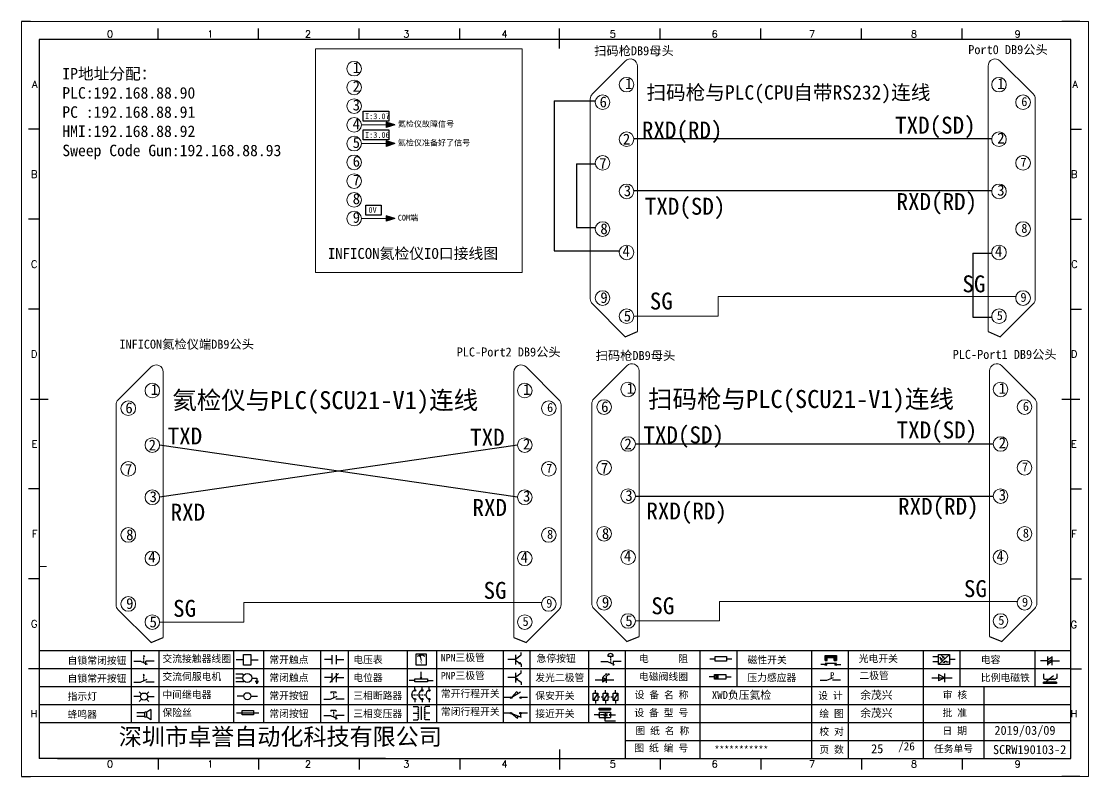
# Model space of a CAD drawing. Header units: millimetres. Extents: x -300 to 4617, y -106 to 3179.
# Drawn here: x 836.3 to 1133.3, y 648.4 to 858.4 of the extents above; entities that cross this region are included whole.
import ezdxf
from ezdxf.enums import TextEntityAlignment as Align

# ---------------------------------------------------------------- set-up
doc = ezdxf.new("R2010")
doc.units = ezdxf.units.MM
doc.layers.add('AE_BOR', color=1, linetype='Continuous')
doc.styles.get("Standard").update_dxf_attribs({"font": ''})
doc.styles.add('WD', font='romans.shx', dxfattribs={"width": 0.8, "bigfont": 'gbcbig.shx'})
doc.styles.add('样式 2', font='')
doc.styles.add('汉字', font='')
doc.styles.get('Standard').set_extended_font_data('SimSun')
doc.styles.get('样式 2').set_extended_font_data('NSimSun')
doc.styles.get('汉字').set_extended_font_data('新宋体')

# ---------------------------------------------------------------- blocks, each defined once
blk = doc.blocks.new('磁性开关')
at = {"linetype": 'ByBlock'}
h = blk.add_hatch(dxfattribs=at)
h.set_pattern_fill('ANSI31', color=256, scale=0.1, style=0)
h.paths.add_polyline_path([(-1910.88, -776.69), (-1910.88, -775.29), (-1907.69, -775.29), (-1907.69, -776.69), (-1908.31, -776.69), (-1908.31, -775.79), (-1910.25, -775.79), (-1910.25, -776.69)])
for p, q in [((-1910.91, -777.81), (-1912.09, -777.81)), ((-1910.88, -776.69), (-1910.88, -775.29)), ((-1910.88, -775.29), (-1907.69, -775.29)), ((-1910.88, -776.69), (-1910.25, -776.69)), ((-1910.88, -777.39), (-1907.69, -777.39)), ((-1910.25, -776.69), (-1910.25, -775.79)), ((-1910.25, -775.79), (-1908.31, -775.79)), ((-1908.31, -776.69), (-1908.31, -775.79)), ((-1908.31, -776.69), (-1907.69, -776.69)), ((-1907.69, -775.29), (-1907.69, -776.69)), ((-1907.66, -777.81), (-1906.48, -777.81))]:
    blk.add_line(p, q, dxfattribs=at)
for centre in [(-1910.68, -777.81), (-1907.88, -777.81)]:
    blk.add_circle(centre, 0.225, dxfattribs=at)
blk = doc.blocks.new('*U4')
at = {"linetype": 'ByBlock'}
for p, q in [((-1909.23, -780.45), (-1909.23, -780.67)), ((-1909.23, -780.45), (-1908.92, -780.84)), ((-1909.23, -780.84), (-1909.23, -781.05)), ((-1911.92, -782.07), (-1910.06, -782.07)), ((-1910.06, -782.07), (-1908.18, -782.88)), ((-1909.23, -781.23), (-1909.23, -781.44)), ((-1909.23, -781.61), (-1909.23, -781.83)), ((-1909.23, -782), (-1909.23, -782.21)), ((-1909.23, -782.38), (-1909.23, -782.43)), ((-1908.52, -783.07), (-1908.52, -782.07)), ((-1906.25, -782.07), (-1908.52, -782.07))]:
    blk.add_line(p, q, dxfattribs=at)
blk = doc.blocks.new('*U6')
at = {"linetype": 'ByBlock'}
for p, q in [((-1911.92, -792.89), (-1910.06, -792.89)), ((-1910.06, -792.89), (-1908.18, -792.08)), ((-1908.88, -791.17), (-1909.23, -790.71)), ((-1909.23, -790.71), (-1909.23, -790.92)), ((-1909.23, -791.09), (-1909.23, -791.31)), ((-1909.23, -791.48), (-1909.23, -791.69)), ((-1909.23, -791.86), (-1909.23, -792.08)), ((-1909.23, -792.25), (-1909.23, -792.47)), ((-1906.25, -792.89), (-1908.52, -792.89))]:
    blk.add_line(p, q, dxfattribs=at)
blk = doc.blocks.new('蜂鸣器')
at = {"linetype": 'ByBlock'}
for p, q in [((-1907.17, -795.53), (-1908.25, -796.26)), ((-1907.17, -795.53), (-1907.17, -798.41)), ((-1908.8, -796.48), (-1911.01, -796.48)), ((-1908.8, -797.46), (-1911.01, -797.46)), ((-1908.25, -796.26), (-1908.8, -796.26)), ((-1908.8, -797.68), (-1908.8, -796.26)), ((-1908.25, -797.68), (-1908.8, -797.68)), ((-1908.25, -797.68), (-1908.25, -796.26)), ((-1907.17, -798.41), (-1908.25, -797.68))]:
    blk.add_line(p, q, dxfattribs=at)
blk = doc.blocks.new('指示灯')
at = {"linetype": 'ByBlock'}
for p, q in [((-1854.25, -776.92), (-1856.06, -776.92)), ((-1854.62, -775.59), (-1853.97, -776.23)), ((-1854.62, -778.25), (-1853.97, -777.61)), ((-1851.9, -775.59), (-1852.54, -776.23)), ((-1851.9, -778.25), (-1852.54, -777.61)), ((-1852.26, -776.92), (-1850.45, -776.92))]:
    blk.add_line(p, q, dxfattribs=at)
blk.add_circle((-1853.26, -776.92), 0.992, dxfattribs=at)
blk = doc.blocks.new('光电开关')
at = {"linetype": 'ByBlock'}
h = blk.add_hatch(dxfattribs=at)
h.set_pattern_fill('ANSI31', color=256, scale=0.01, style=0)
h.set_pattern_definition([(45, (0.172267, 0), (-0.0224506403, 0.0224506403), [])])
h.paths.add_polyline_path([(-1882.44, -776.34), (-1882.5, -775.91), (-1882.68, -776.07)])
h.paths.add_polyline_path([(-1882.86, -776.23), (-1882.44, -776.34), (-1882.68, -776.07)])
h.paths.add_polyline_path([(-1883.05, -776.88), (-1883.11, -776.45), (-1883.29, -776.61)])
h.paths.add_polyline_path([(-1883.47, -776.77), (-1883.05, -776.88), (-1883.29, -776.61)])
for p, q in [((-1884.01, -775.96), (-1885.56, -775.96)), ((-1884.01, -777.39), (-1885.56, -777.39)), ((-1880.91, -775.3), (-1884.01, -778.05)), ((-1883.75, -776.09), (-1883.05, -776.88)), ((-1883.11, -776.45), (-1883.47, -776.77)), ((-1883.05, -776.88), (-1883.47, -776.77)), ((-1883.14, -775.55), (-1882.44, -776.34)), ((-1883.05, -776.88), (-1883.11, -776.45)), ((-1882.5, -775.91), (-1882.86, -776.23)), ((-1882.44, -776.34), (-1882.86, -776.23)), ((-1882.78, -777.47), (-1882.23, -777.47)), ((-1882.44, -776.34), (-1882.5, -775.91)), ((-1882.23, -777.47), (-1882.23, -777.14)), ((-1882.23, -777.14), (-1881.78, -777.14)), ((-1881.78, -777.47), (-1881.78, -777.14)), ((-1881.23, -777.47), (-1881.78, -777.47)), ((-1879.37, -776.67), (-1880.91, -776.67))]:
    blk.add_line(p, q, dxfattribs=at)
blk.add_lwpolyline([(-1884.01, -775.3), (-1880.91, -775.3), (-1880.91, -778.05), (-1884.01, -778.05)], close=True, dxfattribs=at)
blk = doc.blocks.new('交流接触器线圈')
at = {"linetype": 'ByBlock'}
for p, q in [((-1880.82, -781.77), (-1882.87, -781.77)), ((-1878.72, -781.77), (-1876.67, -781.77))]:
    blk.add_line(p, q, dxfattribs=at)
blk.add_lwpolyline([(-1880.82, -780.28), (-1878.72, -780.28), (-1878.72, -783.26), (-1880.82, -783.26)], close=True, dxfattribs=at)
blk = doc.blocks.new('交流伺服电机')
at = {"linetype": 'ByBlock'}
for p, q in [((-1880.97, -785.75), (-1882.94, -785.75)), ((-1880.97, -786.85), (-1882.94, -786.85)), ((-1880.97, -785.75), (-1880.65, -786.03)), ((-1878.49, -786.85), (-1877.07, -786.85)), ((-1877.07, -786.85), (-1877.07, -787.72)), ((-1880.97, -787.94), (-1882.94, -787.94)), ((-1880.97, -787.94), (-1880.65, -787.67)), ((-1877.54, -787.72), (-1876.59, -787.72)), ((-1877.38, -788.01), (-1876.75, -788.01)), ((-1877.23, -788.29), (-1876.9, -788.29))]:
    blk.add_line(p, q, dxfattribs=at)
blk.add_circle((-1879.73, -786.85), 1.24, dxfattribs=at)
blk = doc.blocks.new('中间继电器')
at = {"linetype": 'ByBlock'}
for p, q in [((-1880.72, -791.92), (-1882.54, -791.92)), ((-1878.74, -791.92), (-1876.92, -791.92))]:
    blk.add_line(p, q, dxfattribs=at)
blk.add_circle((-1879.73, -791.92), 0.992, dxfattribs=at)
blk = doc.blocks.new('保险丝')
at = {"linetype": 'ByBlock'}
blk.add_line((-1882.72, -796.49), (-1876.55, -796.49), dxfattribs=at)
blk.add_lwpolyline([(-1881.2, -795.86), (-1878.06, -795.86), (-1878.06, -797.12), (-1881.2, -797.12)], close=True, dxfattribs=at)
blk = doc.blocks.new('常开按钮')
at = {"linetype": 'ByBlock'}
for p, q in [((-1910.06, -787.73), (-1908.18, -786.93)), ((-1909.9, -785.68), (-1908.56, -785.68)), ((-1909.9, -785.68), (-1909.9, -786.07)), ((-1909.23, -785.68), (-1909.23, -785.89)), ((-1909.23, -786.06), (-1909.23, -786.28)), ((-1909.23, -786.45), (-1909.23, -786.67)), ((-1909.23, -786.84), (-1909.23, -787.05)), ((-1908.56, -785.68), (-1908.56, -786.07)), ((-1911.92, -787.73), (-1910.06, -787.73)), ((-1909.23, -787.22), (-1909.23, -787.38)), ((-1906.25, -787.73), (-1908.52, -787.73))]:
    blk.add_line(p, q, dxfattribs=at)
blk = doc.blocks.new('常开触点')
at = {"linetype": 'ByBlock'}
for p, q in [((-1853.82, -782.99), (-1853.82, -780.56)), ((-1852.6, -782.99), (-1852.6, -780.56)), ((-1853.82, -781.77), (-1855.88, -781.77)), ((-1852.6, -781.77), (-1850.55, -781.77))]:
    blk.add_line(p, q, dxfattribs=at)
blk = doc.blocks.new('常闭触点')
at = {"linetype": 'ByBlock'}
for p, q in [((-1853.82, -786.77), (-1855.88, -786.77)), ((-1852.01, -785.66), (-1854.43, -788.1)), ((-1853.82, -787.99), (-1853.82, -785.56)), ((-1852.6, -787.99), (-1852.6, -785.56)), ((-1852.6, -786.77), (-1850.55, -786.77))]:
    blk.add_line(p, q, dxfattribs=at)
blk = doc.blocks.new('常闭按钮')
at = {"linetype": 'ByBlock'}
for p, q in [((-1856.13, -792.28), (-1854.28, -792.28)), ((-1854.28, -792.28), (-1852.4, -793.09)), ((-1854.11, -790.83), (-1852.77, -790.83)), ((-1854.11, -790.83), (-1854.11, -791.22)), ((-1853.44, -790.83), (-1853.44, -791.04)), ((-1853.44, -791.21), (-1853.44, -791.43)), ((-1853.44, -791.6), (-1853.44, -791.82)), ((-1853.44, -791.99), (-1853.44, -792.2)), ((-1853.44, -792.37), (-1853.44, -792.53)), ((-1852.77, -790.83), (-1852.77, -791.22)), ((-1850.47, -792.28), (-1852.73, -792.28)), ((-1852.73, -792.28), (-1852.73, -793.43))]:
    blk.add_line(p, q, dxfattribs=at)
blk = doc.blocks.new('电磁阀线圈')
at = {"linetype": 'ByBlock'}
for p, q in [((-1854.61, -795.92), (-1853.75, -797.16)), ((-1853.75, -795.92), (-1854.61, -797.16)), ((-1853.75, -795.92), (-1853.75, -797.16)), ((-1854.61, -796.54), (-1856.17, -796.54)), ((-1851.53, -796.54), (-1849.97, -796.54))]:
    blk.add_line(p, q, dxfattribs=at)
blk.add_lwpolyline([(-1854.61, -795.92), (-1851.53, -795.92), (-1851.53, -797.16), (-1854.61, -797.16)], close=True, dxfattribs=at)
blk = doc.blocks.new('电压表')
at = {"linetype": 'ByBlock'}
for p, q in [((-1814.84, -780.75), (-1814.91, -781.13)), ((-1814.6, -781.05), (-1814.91, -781.13)), ((-1814.84, -780.75), (-1814.46, -782.26)), ((-1814.84, -780.75), (-1814.6, -781.05))]:
    blk.add_line(p, q, dxfattribs=at)
blk.add_lwpolyline([(-1815.84, -780.34), (-1813.07, -780.34), (-1813.07, -783.49), (-1815.84, -783.49)], close=True, dxfattribs=at)
blk.add_arc((-1814.46, -782.26), 1.56, 46.8313, 133.1687, dxfattribs=at)
at = {"linetype": 'ByBlock', "insert": (-1814.7, -782.39), "char_height": 0.75, "width": 0.6768, "attachment_point": 1}
blk.add_mtext('V', dxfattribs=at)
blk = doc.blocks.new('电位器')
at = {"linetype": 'ByBlock'}
for p, q in [((-1814.45, -787.3), (-1814.62, -786.96)), ((-1814.62, -786.96), (-1814.27, -786.96)), ((-1814.45, -787.3), (-1814.45, -785.39)), ((-1814.45, -787.3), (-1814.27, -786.96)), ((-1816.21, -787.75), (-1817.79, -787.75)), ((-1812.68, -787.75), (-1811.1, -787.75))]:
    blk.add_line(p, q, dxfattribs=at)
blk.add_lwpolyline([(-1816.21, -787.3), (-1812.68, -787.3), (-1812.68, -788.2), (-1816.21, -788.2)], close=True, dxfattribs=at)
blk = doc.blocks.new('三相断路器')
at = {"linetype": 'ByBlock'}
for p, q in [((-1816.17, -790.33), (-1816.17, -789.7)), ((-1814.17, -790.33), (-1814.17, -789.7)), ((-1812.18, -790.33), (-1812.18, -789.7)), ((-1817.14, -791.74), (-1816.72, -791.74)), ((-1816.45, -791.74), (-1816.03, -791.74)), ((-1815.76, -791.74), (-1815.34, -791.74)), ((-1815.07, -791.74), (-1814.65, -791.74)), ((-1814.38, -791.74), (-1813.96, -791.74)), ((-1813.69, -791.74), (-1813.27, -791.74)), ((-1816.17, -793.19), (-1816.17, -793.83)), ((-1814.17, -793.19), (-1814.17, -793.83)), ((-1812.18, -793.19), (-1812.18, -793.83))]:
    blk.add_line(p, q, dxfattribs=at)
for centre in [(-1816.17, -790.55), (-1816.17, -792.98), (-1814.17, -790.55), (-1814.17, -792.98), (-1812.18, -790.55), (-1812.18, -792.98)]:
    blk.add_circle(centre, 0.219, dxfattribs=at)
for centre in [(-1815.81, -791.74), (-1813.82, -791.74), (-1811.83, -791.74)]:
    blk.add_arc(centre, 1.32, 115.5791, 244.4209, dxfattribs=at)
blk = doc.blocks.new('三相变压器')
at = {"linetype": 'ByBlock'}
for p, q in [((-1816.69, -795.03), (-1815.37, -795.03)), ((-1815.37, -795.03), (-1815.37, -795.24)), ((-1814.34, -798.7), (-1814.34, -795.04)), ((-1812, -795.03), (-1813.32, -795.03)), ((-1813.32, -795.03), (-1813.32, -795.24)), ((-1816.69, -796.87), (-1815.37, -796.87)), ((-1816.69, -798.71), (-1815.37, -798.71)), ((-1815.37, -798.71), (-1815.37, -798.5)), ((-1812, -796.87), (-1813.32, -796.87)), ((-1813.32, -798.71), (-1813.32, -798.5)), ((-1812, -798.71), (-1813.32, -798.71))]:
    blk.add_line(p, q, dxfattribs=at)
for centre, start, end in [((-1815.37, -795.51), 270, 90), ((-1815.37, -796.06), 270, 90), ((-1813.32, -795.51), 90, 270), ((-1813.32, -796.06), 90, 270), ((-1815.37, -796.6), 270, 90), ((-1815.37, -797.14), 270, 90), ((-1815.37, -797.68), 270, 90), ((-1815.37, -798.23), 270, 90), ((-1813.32, -796.6), 90, 270), ((-1813.32, -797.14), 90, 270), ((-1813.32, -797.68), 90, 270), ((-1813.32, -798.23), 90, 270)]:
    blk.add_arc(centre, 0.271, start, end, dxfattribs=at)
blk = doc.blocks.new('压力感应器')
at = {"linetype": 'ByBlock'}
for p, q in [((-1817.44, -777.73), (-1815.59, -777.73)), ((-1815.59, -777.73), (-1813.71, -776.93)), ((-1811.78, -777.73), (-1814.05, -777.73))]:
    blk.add_line(p, q, dxfattribs=at)
at = {"linetype": 'ByBlock', "insert": (-1814.65, -775.48), "char_height": 1.68, "width": 1.2242, "attachment_point": 1}
blk.add_mtext('{\\fNSimSun|b0|i0|c134|p49;P}', dxfattribs=at)
blk = doc.blocks.new('二极管')
at = {"linetype": 'ByBlock'}
for p, q in [((-1787.52, -776.77), (-1781.92, -776.77)), ((-1783.97, -776.77), (-1785.69, -775.9)), ((-1785.69, -775.9), (-1785.69, -777.65)), ((-1783.97, -776.77), (-1785.69, -777.65)), ((-1783.97, -777.99), (-1783.97, -775.56))]:
    blk.add_line(p, q, dxfattribs=at)
blk = doc.blocks.new('NPN三极管')
at = {"linetype": 'ByBlock'}
for p, q in [((-1785.73, -780.61), (-1785.73, -783.32)), ((-1785.73, -781.82), (-1784.15, -780.66)), ((-1784.15, -780.66), (-1784.15, -779.98)), ((-1785.73, -781.97), (-1787.81, -781.97)), ((-1785.73, -782.11), (-1784.15, -783.27)), ((-1784.41, -782.73), (-1784.74, -783.18)), ((-1784.15, -783.27), (-1784.74, -783.18)), ((-1784.15, -783.27), (-1784.41, -782.73)), ((-1784.15, -783.27), (-1784.15, -783.96))]:
    blk.add_line(p, q, dxfattribs=at)
blk = doc.blocks.new('PNP三极管')
at = {"linetype": 'ByBlock'}
for p, q in [((-1784.9, -786.74), (-1786.98, -786.74)), ((-1784.9, -785.38), (-1784.9, -788.09)), ((-1784.9, -786.59), (-1783.32, -785.43)), ((-1784.9, -786.88), (-1783.32, -788.04)), ((-1784.9, -786.88), (-1784.31, -786.97)), ((-1784.9, -786.88), (-1784.64, -787.42)), ((-1784.31, -786.97), (-1784.64, -787.42)), ((-1783.32, -785.43), (-1783.32, -784.75)), ((-1783.32, -788.04), (-1783.32, -788.73))]:
    blk.add_line(p, q, dxfattribs=at)
blk = doc.blocks.new('常开行程开关')
at = {"linetype": 'ByBlock'}
for p, q in [((-1786.29, -792.3), (-1788.01, -792.3)), ((-1785.89, -792.17), (-1784.52, -790.62)), ((-1785.89, -792.17), (-1783.43, -790.72)), ((-1784.52, -790.62), (-1784.19, -791.17)), ((-1781.48, -792.3), (-1783.21, -792.3))]:
    blk.add_line(p, q, dxfattribs=at)
for centre in [(-1786.07, -792.3), (-1783.42, -792.3)]:
    blk.add_circle(centre, 0.219, dxfattribs=at)
blk = doc.blocks.new('常闭行程开关')
at = {"linetype": 'ByBlock'}
for p, q in [((-1786.34, -796.62), (-1788.07, -796.62)), ((-1785.93, -796.72), (-1783.25, -797.7)), ((-1785.93, -796.72), (-1784.3, -798)), ((-1784.3, -798), (-1784.08, -797.4)), ((-1783.48, -796.84), (-1783.48, -797.85)), ((-1781.54, -796.62), (-1783.26, -796.62))]:
    blk.add_line(p, q, dxfattribs=at)
for centre in [(-1786.12, -796.62), (-1783.48, -796.62)]:
    blk.add_circle(centre, 0.219, dxfattribs=at)
blk = doc.blocks.new('电容')
at = {"linetype": 'ByBlock'}
for p, q in [((-1756.08, -782.99), (-1756.08, -780.56)), ((-1754.86, -780.79), (-1756.08, -781.55)), ((-1754.86, -782.99), (-1754.86, -780.56)), ((-1756.08, -781.77), (-1758.13, -781.77)), ((-1754.86, -781.44), (-1756.08, -782.2)), ((-1754.86, -781.99), (-1756.08, -782.75)), ((-1754.86, -781.77), (-1752.81, -781.77))]:
    blk.add_line(p, q, dxfattribs=at)
blk = doc.blocks.new('发光二极管')
at = {"linetype": 'ByBlock'}
for p, q in [((-1758.01, -786.77), (-1752.89, -786.77)), ((-1754.84, -786.77), (-1756.04, -786.16)), ((-1756.04, -786.16), (-1756.04, -787.39)), ((-1754.84, -786.77), (-1756.04, -787.39)), ((-1755.78, -785.92), (-1754.89, -785.14)), ((-1754.89, -785.14), (-1755.2, -785.22)), ((-1755.2, -785.22), (-1755.01, -785.43)), ((-1755.08, -785.92), (-1754.18, -785.14)), ((-1754.89, -785.14), (-1755.01, -785.43)), ((-1754.84, -787.63), (-1754.84, -785.92)), ((-1754.18, -785.14), (-1754.49, -785.22)), ((-1754.49, -785.22), (-1754.31, -785.43)), ((-1754.18, -785.14), (-1754.31, -785.43))]:
    blk.add_line(p, q, dxfattribs=at)
blk = doc.blocks.new('比例电磁阀')
at = {"linetype": 'ByBlock'}
for p, q in [((-1757.26, -775.38), (-1757.26, -776.71)), ((-1757.26, -776.71), (-1757.05, -776.71)), ((-1753.6, -777.73), (-1757.25, -777.73)), ((-1757.25, -778.13), (-1757.25, -777.73)), ((-1753.6, -778.13), (-1757.25, -778.13)), ((-1754.5, -775.98), (-1756.35, -777.44)), ((-1756.35, -777.44), (-1756.25, -777.25)), ((-1756.35, -777.44), (-1756.15, -777.38)), ((-1756.15, -777.38), (-1756.25, -777.25)), ((-1753.58, -776.71), (-1753.8, -776.71)), ((-1753.6, -777.73), (-1753.6, -778.13)), ((-1753.58, -775.38), (-1753.58, -776.71))]:
    blk.add_line(p, q, dxfattribs=at)
for centre in [(-1756.78, -776.71), (-1756.24, -776.71), (-1755.7, -776.71), (-1755.15, -776.71), (-1754.61, -776.71), (-1754.07, -776.71)]:
    blk.add_arc(centre, 0.271, 180, 0, dxfattribs=at)
blk = doc.blocks.new('保安开关')
at = {"linetype": 'ByBlock'}
for p, q in [((-1757.96, -790.79), (-1757.96, -789.97)), ((-1755.17, -790.79), (-1755.17, -789.97)), ((-1752.39, -790.79), (-1752.39, -789.97)), ((-1757.33, -790.79), (-1758.6, -792.81)), ((-1757.96, -792.81), (-1757.96, -793.62)), ((-1757.33, -791.8), (-1756.72, -791.8)), ((-1756.35, -791.8), (-1755.89, -791.8)), ((-1754.54, -790.79), (-1755.81, -792.81)), ((-1755.17, -792.81), (-1755.17, -793.62)), ((-1754.52, -791.8), (-1754.06, -791.8)), ((-1753.69, -791.8), (-1753.08, -791.8)), ((-1751.75, -790.79), (-1753.02, -792.81)), ((-1752.39, -792.81), (-1752.39, -793.62))]:
    blk.add_line(p, q, dxfattribs=at)
for points in [[(-1758.6, -790.79), (-1757.33, -790.79), (-1757.33, -792.81), (-1758.6, -792.81)], [(-1755.81, -790.79), (-1754.54, -790.79), (-1754.54, -792.81), (-1755.81, -792.81)], [(-1753.02, -790.79), (-1751.75, -790.79), (-1751.75, -792.81), (-1753.02, -792.81)]]:
    blk.add_lwpolyline(points, close=True, dxfattribs=at)
blk = doc.blocks.new('接近开关')
at = {"linetype": 'ByBlock'}
h = blk.add_hatch(dxfattribs=at)
h.set_pattern_fill('ANSI31', color=256, scale=0.01, style=0)
h.set_pattern_definition([(45, (-89.131516, -30.795668), (-0.0224506403, 0.0224506403), [])])
h.paths.add_polyline_path([(-1516.96, -1123.35), (-1516.96, -1122.85), (-1513.76, -1122.85), (-1513.76, -1123.35)])
for p, q in [((-1517.18, -1124.71), (-1518.36, -1124.71)), ((-1516.96, -1123.35), (-1516.96, -1122.85)), ((-1516.96, -1122.85), (-1513.76, -1122.85)), ((-1516.96, -1123.35), (-1513.76, -1123.35)), ((-1516.96, -1123.95), (-1513.76, -1123.95)), ((-1516.96, -1123.95), (-1516.96, -1125.47)), ((-1516.96, -1125.47), (-1513.76, -1125.47)), ((-1515.91, -1124.71), (-1516.45, -1124.71)), ((-1515.11, -1124.31), (-1515.91, -1124.71)), ((-1515.11, -1125.11), (-1515.91, -1124.71)), ((-1515.33, -1124.53), (-1515.17, -1124.53)), ((-1515.33, -1124.88), (-1515.17, -1124.88)), ((-1515.25, -1124.45), (-1515.25, -1124.61)), ((-1515.11, -1124.31), (-1515.11, -1125.11)), ((-1515.11, -1124.48), (-1514.58, -1124.48)), ((-1515.11, -1124.94), (-1514.58, -1124.94)), ((-1513.76, -1122.85), (-1513.76, -1123.35)), ((-1513.76, -1123.95), (-1513.76, -1125.47)), ((-1513.54, -1124.71), (-1512.36, -1124.71)), ((-1515.36, -1125.69), (-1515.36, -1126.36)), ((-1515.36, -1126.36), (-1512.36, -1126.36))]:
    blk.add_line(p, q, dxfattribs=at)
for centre in [(-1516.96, -1124.71), (-1515.36, -1125.47), (-1513.76, -1124.71)]:
    blk.add_circle(centre, 0.225, dxfattribs=at)
blk = doc.blocks.new('电阻')
at = {"linetype": 'ByBlock'}
for p, q in [((-3.09, 0), (-1.57, 0)), ((1.57, 0), (3.09, 0))]:
    blk.add_line(p, q, dxfattribs=at)
blk.add_lwpolyline([(-1.57, 0.63), (1.57, 0.63), (1.57, -0.63), (-1.57, -0.63)], close=True, dxfattribs=at)
blk = doc.blocks.new('急停按钮')
at = {"linetype": 'ByBlock'}
for p, q in [((-1.86, 0), (0, 0)), ((0, 0), (1.88, -0.81)), ((0.06, 1.45), (1.61, 1.45)), ((0.83, 1.45), (0.83, 1.24)), ((0.83, 1.07), (0.83, 0.85)), ((0.83, 0.68), (0.83, 0.47)), ((0.83, 0.29), (0.83, 0.08)), ((3.81, 0), (1.54, 0)), ((1.54, 0), (1.54, -1.15)), ((0.83, -0.09), (0.83, -0.24))]:
    blk.add_line(p, q, dxfattribs=at)
blk.add_arc((0.83, 1.45), 0.774, 0, 180)

msp = doc.modelspace()

# ---------------------------------------------------------------- hatches: boundary and pattern name
for points in [[(940.18, 829.63), (937.822, 830.386), (937.822, 828.874)], [(940.18, 824.419), (937.822, 825.175), (937.822, 823.664)], [(940.18, 803.578), (937.822, 804.333), (937.822, 802.822)]]:
    msp.add_hatch(color=7).paths.add_polyline_path(points)

# ---------------------------------------------------------------- linework, layer by layer
at = {"color": 7}
for p, q in [((1128.298, 853.414), (841.298, 853.414)), ((841.298, 853.414), (841.298, 653.414)), ((1128.298, 653.414), (1128.298, 853.414)), ((937.822, 830.386), (937.822, 828.874)), ((940.18, 829.63), (937.822, 830.386)), ((940.18, 829.63), (937.822, 828.874)), ((937.822, 825.175), (937.822, 823.664)), ((940.18, 824.419), (937.822, 825.175)), ((940.18, 824.419), (937.822, 823.664)), ((937.822, 804.333), (937.822, 802.822)), ((940.18, 803.578), (937.822, 804.333)), ((940.18, 803.578), (937.822, 802.822)), ((846.328, 653.414), (1125.828, 653.414)), ((967.094, 653.414), (1027.044, 653.414)), ((1027.044, 653.414), (1095.83, 653.414))]:
    msp.add_line(p, q, dxfattribs=at)
at = {"lineweight": 0}
for p, q in [((1004.344, 847.375), (995.191, 838.228)), ((1108.712, 847.375), (1117.866, 838.228)), ((1007.758, 845.96), (1007.758, 772.145)), ((1105.299, 845.96), (1105.299, 772.145)), ((994.604, 836.813), (994.604, 781.292)), ((1118.452, 836.813), (1118.452, 781.292)), ((1094.865, 781.883), (1030.186, 781.883)), ((1030.186, 781.883), (1030.186, 776.433)), ((1113.054, 781.883), (1094.865, 781.883)), ((1004.344, 770.73), (995.191, 779.877)), ((1108.712, 770.73), (1117.866, 779.877)), ((1030.186, 776.433), (1006.655, 776.433)), ((872.379, 762.317), (863.226, 753.17)), ((875.793, 760.902), (875.793, 687.087)), ((973.334, 760.902), (973.334, 687.087)), ((976.748, 762.317), (985.901, 753.17)), ((1004.771, 762.637), (995.618, 753.49)), ((1008.185, 761.222), (1008.185, 687.407)), ((1105.726, 761.222), (1105.726, 687.407)), ((1109.14, 762.637), (1118.293, 753.49)), ((862.64, 751.755), (862.64, 696.234)), ((986.488, 751.755), (986.488, 696.234)), ((995.032, 752.075), (995.032, 696.554)), ((1118.879, 752.075), (1118.879, 696.554)), ((962.901, 696.825), (898.221, 696.825)), ((898.221, 696.825), (898.221, 691.375)), ((981.089, 696.825), (962.901, 696.825)), ((1004.771, 685.992), (995.618, 695.139)), ((1095.292, 697.145), (1030.613, 697.145)), ((1030.613, 697.145), (1030.613, 691.695)), ((1113.481, 697.145), (1095.292, 697.145)), ((1109.14, 685.992), (1118.293, 695.139)), ((872.379, 685.672), (863.226, 694.819)), ((976.748, 685.672), (985.901, 694.819)), ((898.221, 691.375), (874.691, 691.375)), ((1030.613, 691.695), (1007.083, 691.695))]:
    msp.add_line(p, q, dxfattribs=at)
for p, q in [((984.537, 836.338), (996.001, 836.338)), ((984.537, 836.338), (984.537, 794.59)), ((1006.825, 825.881), (1106.336, 825.881)), ((990.74, 818.825), (990.74, 801.087)), ((990.74, 818.825), (996.001, 818.825)), ((1006.825, 811.38), (1106.336, 811.38)), ((990.74, 801.087), (996.001, 801.087)), ((984.537, 794.59), (1002.683, 794.59)), ((1101.074, 793.943), (1106.335, 793.943)), ((1101.074, 793.943), (1101.074, 776.205)), ((1101.074, 776.205), (1106.335, 776.205)), ((974.358, 726.087), (874.77, 740.588)), ((974.358, 740.588), (874.77, 726.087)), ((1007.161, 740.908), (1106.749, 740.908)), ((1007.161, 726.407), (1106.749, 726.407))]:
    msp.add_line(p, q)
at = {"color": 7, "lineweight": 0}
for p, q in [((930.939, 829.63), (937.822, 829.63)), ((930.939, 824.419), (937.822, 824.419)), ((930.939, 803.578), (937.822, 803.578))]:
    msp.add_line(p, q, dxfattribs=at)
at = {"color": 0, "lineweight": -2}
for p, q in [((1004.344, 770.73), (1007.758, 772.145)), ((1105.299, 772.145), (1108.712, 770.73)), ((872.379, 685.672), (875.793, 687.087)), ((973.334, 687.087), (976.748, 685.672)), ((1004.771, 685.992), (1008.185, 687.407)), ((1105.726, 687.407), (1109.14, 685.992))]:
    msp.add_line(p, q, dxfattribs=at)
at = {"color": 7, "lineweight": 9, "ltscale": 0.1}
for p, q in [((841.298, 706.843), (843.297, 706.843)), ((937.633, 653.414), (967.094, 653.414)), ((965.737, 653.414), (965.737, 653.414)), ((965.737, 653.414), (965.737, 653.414)), ((965.737, 653.414), (965.737, 653.414)), ((965.737, 653.414), (965.737, 653.414))]:
    msp.add_line(p, q, dxfattribs=at)
at = {"color": 7, "linetype": 'ByBlock'}
for p, q in [((1128.298, 683.414), (841.298, 683.414)), ((1128.298, 678.414), (841.298, 678.414)), ((1128.298, 673.414), (841.298, 673.414)), ((1128.298, 668.414), (841.298, 668.414)), ((1128.298, 663.414), (841.298, 663.414)), ((1128.298, 658.414), (1004.321, 658.414))]:
    msp.add_line(p, q, dxfattribs=at)
at = {"color": 7, "lineweight": -2}
for p, q in [((866.877, 683.414), (866.877, 663.414)), ((874.553, 683.414), (874.553, 663.414)), ((895.343, 683.414), (895.343, 663.414)), ((903.697, 683.414), (903.697, 663.414)), ((919.552, 683.414), (919.552, 663.414)), ((927.2, 683.414), (927.2, 663.414)), ((943.692, 683.414), (943.692, 663.414)), ((951.794, 683.414), (951.794, 663.414)), ((970.414, 683.414), (970.414, 663.414)), ((977.773, 683.414), (977.773, 663.414)), ((994.083, 683.414), (994.083, 663.414)), ((1004.321, 683.414), (1004.321, 653.499)), ((1025.131, 683.414), (1025.131, 673.414)), ((1035.369, 683.414), (1035.369, 673.414)), ((1056.179, 683.414), (1056.179, 673.414)), ((1066.417, 683.414), (1066.417, 673.414)), ((1087.228, 683.414), (1087.228, 673.414)), ((1097.466, 683.414), (1097.466, 673.414)), ((1118.276, 683.414), (1118.276, 673.414)), ((1025.131, 673.414), (1025.131, 653.499)), ((1056.179, 673.414), (1056.179, 653.414)), ((1066.417, 673.414), (1066.417, 653.414)), ((1087.228, 673.414), (1087.228, 653.414)), ((1104.08, 673.414), (1104.08, 653.414))]:
    msp.add_line(p, q, dxfattribs=at)
at = {"color": 7, "ltscale": 2}
for p, q in [((1128.298, 653.414), (1128.298, 674.861)), ((937.633, 653.414), (841.298, 653.414)), ((1095.83, 653.414), (1125.828, 653.414)), ((1095.83, 653.414), (1128.298, 653.414))]:
    msp.add_line(p, q, dxfattribs=at)
at = {"lineweight": 0}
msp.add_lwpolyline([(918.194, 850.753), (975.64, 850.753), (975.64, 788.553), (918.194, 788.553)], close=True, dxfattribs=at)
at = {"color": 7}
for points in [[(931.391, 833.47), (938.515, 833.47), (938.515, 830.691), (931.391, 830.691)], [(931.391, 828.26), (938.515, 828.26), (938.515, 825.481), (931.391, 825.481)], [(932.143, 807.301), (936.465, 807.301), (936.465, 804.522), (932.143, 804.522)]]:
    msp.add_lwpolyline(points, close=True, dxfattribs=at)
at = {"lineweight": 0}
for centre in [(928.906, 845.261), (928.906, 840.051), (1004.702, 840.814), (1108.354, 840.814), (998.02, 835.92), (1115.036, 835.92), (1004.702, 825.646), (1108.354, 825.646), (998.02, 819.053), (1115.036, 819.053), (1004.702, 811.146), (1108.354, 811.146), (998.02, 800.669), (1115.036, 800.669), (1004.702, 794.171), (1108.354, 794.171), (998.02, 781.488), (1115.036, 781.488), (1004.702, 776.434), (1108.354, 776.434), (872.738, 755.755), (976.39, 755.755), (1005.129, 756.075), (1108.782, 756.075), (866.056, 750.861), (983.072, 750.861), (998.447, 751.181), (1115.464, 751.181), (872.738, 740.588), (976.39, 740.588), (1005.129, 740.908), (1108.782, 740.908), (866.056, 733.995), (983.072, 733.995), (998.447, 734.315), (1115.464, 734.315), (872.738, 726.087), (976.39, 726.087), (1005.129, 726.407), (1108.782, 726.407), (866.056, 715.61), (983.072, 715.61), (998.447, 715.931), (1115.464, 715.931), (872.738, 709.113), (976.39, 709.113), (1005.129, 709.433), (1108.782, 709.433), (866.056, 696.43), (983.072, 696.43), (998.447, 696.75), (1115.464, 696.75), (872.738, 691.375), (976.39, 691.375), (1005.129, 691.695), (1108.782, 691.695)]:
    msp.add_circle(centre, 2.032, dxfattribs=at)
at = {"color": 7, "lineweight": 0}
for centre in [(928.906, 834.84), (928.906, 829.63), (928.906, 824.419), (928.906, 819.209), (928.906, 813.998), (928.906, 808.788), (928.906, 803.578)]:
    msp.add_circle(centre, 2.032, dxfattribs=at)
at = {"lineweight": 0}
for centre, start, end in [((1005.758, 845.96), 0, 134.98104), ((1107.299, 845.96), 45.01896, 180), ((996.604, 836.813), 134.98104, 180), ((1116.452, 836.813), 0, 45.01896), ((996.604, 781.292), 180, 225.01896), ((1116.452, 781.292), 314.98104, 0), ((873.793, 760.902), 0, 134.98104), ((975.334, 760.902), 45.01896, 180), ((1006.185, 761.222), 0, 134.98104), ((1107.726, 761.222), 45.01896, 180), ((864.64, 751.755), 134.98104, 180), ((984.488, 751.755), 0, 45.01896), ((997.032, 752.075), 134.98104, 180), ((1116.879, 752.075), 0, 45.01896), ((864.64, 696.234), 180, 225.01896), ((984.488, 696.234), 314.98104, 0), ((997.032, 696.554), 180, 225.01896), ((1116.879, 696.554), 314.98104, 0)]:
    msp.add_arc(centre, 2, start, end, dxfattribs=at)
at = {"layer": 'AE_BOR', "color": 7, "lineweight": 30}
for p, q in [((838.828, 858.414), (836.294, 858.414)), ((1130.828, 858.414), (1125.828, 858.414)), ((986.078, 850.914), (986.078, 855.914)), ((838.798, 753.414), (843.798, 753.414)), ((1125.798, 753.414), (1130.798, 753.414)), ((986.078, 655.914), (986.078, 650.914)), ((986.078, 653.414), (986.078, 650.914)), ((836.294, 648.414), (838.828, 648.414)), ((1130.828, 648.414), (1125.828, 648.414))]:
    msp.add_line(p, q, dxfattribs=at)
at = {"layer": 'AE_BOR', "color": 7, "lineweight": 15}
for p, q in [((836.294, 858.414), (1133.294, 858.414)), ((836.294, 648.414), (836.294, 858.414)), ((1133.294, 858.414), (1133.294, 648.414)), ((1133.294, 648.414), (836.294, 648.414))]:
    msp.add_line(p, q, dxfattribs=at)
at = {"layer": 'AE_BOR', "color": 7}
for p, q in [((874.328, 853.414), (874.328, 856.414)), ((902.328, 853.414), (902.328, 856.414)), ((930.328, 853.414), (930.328, 856.414)), ((958.328, 853.414), (958.328, 856.414)), ((986.078, 853.414), (986.078, 856.414)), ((1014.078, 853.414), (1014.078, 856.414)), ((1042.078, 853.414), (1042.078, 856.414)), ((1070.078, 853.414), (1070.078, 856.414)), ((1098.078, 853.414), (1098.078, 856.414)), ((841.298, 828.414), (838.298, 828.414)), ((1128.298, 828.414), (1131.298, 828.414)), ((841.298, 803.414), (838.298, 803.414)), ((1128.298, 803.414), (1131.298, 803.414)), ((841.298, 778.414), (838.298, 778.414)), ((1128.298, 778.414), (1131.298, 778.414)), ((841.298, 728.414), (838.298, 728.414)), ((1128.298, 728.414), (1131.298, 728.414)), ((841.298, 703.414), (838.298, 703.414)), ((1128.298, 703.414), (1131.298, 703.414)), ((841.298, 678.414), (838.298, 678.414)), ((1128.298, 678.414), (1131.298, 678.414)), ((874.328, 653.414), (874.328, 650.414)), ((902.328, 653.414), (902.328, 650.414)), ((930.328, 653.414), (930.328, 650.414)), ((958.328, 653.414), (958.328, 650.414)), ((986.078, 653.414), (986.078, 650.414)), ((1014.078, 653.414), (1014.078, 650.414)), ((1042.078, 653.414), (1042.078, 650.414)), ((1070.078, 653.414), (1070.078, 650.414)), ((1098.078, 653.414), (1098.078, 650.414))]:
    msp.add_line(p, q, dxfattribs=at)

# ---------------------------------------------------------------- block references
at = {"color": 7, "linetype": 'ByBlock'}
for name, p in [('*U4', (2779.486, 1462.591)), ('交流接触器线圈', (2778.91, 1462.683)), ('常开触点', (2776.565, 1462.711)), ('电压表', (2762.004, 1462.93)), ('NPN三极管', (2759.491, 1462.917)), ('磁性开关', (2970.823, 1457.374)), ('光电开关', (2975.519, 1457.683)), ('电容', (2877.986, 1462.395)), ('电位器', (2762.004, 1462.93)), ('PNP三极管', (2758.666, 1462.688)), ('压力感应器', (2876.018, 1452.93)), ('*U6', (2779.486, 1467.591)), ('交流伺服电机', (2778.91, 1462.683)), ('常闭触点', (2776.565, 1462.711)), ('发光二极管', (2754.01, 1462.106)), ('电磁阀线圈', (2883.819, 1472.711)), ('二极管', (2877.206, 1452.688)), ('比例电磁阀', (2877.986, 1452.395)), ('指示灯', (2723.7, 1447.591)), ('中间继电器', (2778.91, 1462.683)), ('常开按钮', (2832.35, 1457.711)), ('三相断路器', (2762.004, 1462.93)), ('常开行程开关', (2758.666, 1462.688)), ('保安开关', (2754.01, 1462.395)), ('蜂鸣器', (2779.486, 1462.591)), ('保险丝', (2778.91, 1462.683)), ('常闭按钮', (2776.565, 1457.711)), ('三相变压器', (2762.004, 1462.93)), ('常闭行程开关', (2758.666, 1462.688)), ('接近开关', (2514.01, 1790.312))]:
    msp.add_blockref(name, p, dxfattribs=at)
at = {"color": 7}
for name, p in [('急停按钮', (999.41, 680.43)), ('电阻', (1030.95, 681.191))]:
    msp.add_blockref(name, p, dxfattribs=at)

# ---------------------------------------------------------------- texts
msp.add_text('25', height=2.5).set_placement((1072.762, 654.926))
at = {"lineweight": 0, "attachment_point": 1}
for s, insert, char_height, width in [('扫码枪DB9母头', (995.687, 851.49), 2.5, 29.87541), ('Port0 DB9公头', (1099.791, 851.806), 2.5, 35.52563), ('扫码枪与PLC({\\fSimSun|b0|i0|c134|p2;CPU自带RS232})连线', (1010.241, 840.652), 4, 89.54305), ('INFICON氦检仪端DB9公头', (863.572, 769.896), 2.5, 39.84467), ('PLC-{\\fSimSun|b0|i0|c134|p2;Port2 }DB9公头', (957.44, 767.738), 2.5, 35.52563), ('扫码枪DB9母头', (996.114, 766.751), 2.5, 29.87541), ('PLC-Port1 DB9公头', (1095.451, 767.068), 2.5, 35.52563), ('{\\fSimSun|b0|i0|c134|p2;氦检仪与PLC(SCU21-V1)连线}', (878.277, 755.593), 5, 89.54305), ('扫码枪与PLC(SCU21-V1)连线', (1010.668, 755.913), 5, 89.54305)]:
    msp.add_mtext(s, dxfattribs=dict(at, insert=insert, char_height=char_height, width=width))
at = {"width": 5.55827, "attachment_point": 1}
for s, insert, char_height in [('{\\fSimSun|b0|i0|c134|p2;1}', (928.499, 847.066), 3), ('{2}', (928.499, 841.856), 3), ('{\\fSimSun|b0|i0|c134|p2;1}', (1004.294, 842.619), 3), ('{\\fSimSun|b0|i0|c134|p2;1}', (1107.847, 842.619), 3), ('{\\fSimSun|b0|i0|c134|p2;6}', (997.206, 837.518), 3), ('{\\fSimSun|b0|i0|c134|p2;6}', (1114.553, 837.365), 2.5), ('{\\fSimSun|b0|i0|c134|p2;2}', (1003.689, 827.169), 3), ('{\\fSimSun|b0|i0|c134|p2;2}', (1107.847, 827.452), 3), ('{\\fSimSun|b0|i0|c134|p2;7}', (997.1, 820.424), 3), ('{\\fSimSun|b0|i0|c134|p2;7}', (1114.315, 820.498), 2.5), ('{\\fSimSun|b0|i0|c134|p2;3}', (1003.935, 812.812), 3), ('{\\fSimSun|b0|i0|c134|p2;3}', (1107.847, 812.951), 3), ('{\\fSimSun|b0|i0|c134|p2;8}', (997.417, 802.24), 3), ('{\\fSimSun|b0|i0|c134|p2;8}', (1114.553, 802.114), 2.5), ('{\\fSimSun|b0|i0|c134|p2;4}', (1003.576, 796.022), 3), ('{\\fSimSun|b0|i0|c134|p2;4}', (1107.212, 795.977), 3), ('{\\fSimSun|b0|i0|c134|p2;9}', (997.415, 783.102), 3), ('{\\fSimSun|b0|i0|c134|p2;9}', (1114.315, 782.933), 2.5), ('{\\fSimSun|b0|i0|c134|p2;5}', (1003.935, 777.997), 3), ('{\\fSimSun|b0|i0|c134|p2;5}', (1107.727, 777.879), 2.5), ('{\\fSimSun|b0|i0|c134|p2;1}', (872.33, 757.56), 3), ('{\\fSimSun|b0|i0|c134|p2;1}', (975.882, 757.56), 3), ('{\\fSimSun|b0|i0|c134|p2;1}', (1004.721, 757.88), 3), ('{\\fSimSun|b0|i0|c134|p2;1}', (1108.274, 757.88), 3), ('{\\fSimSun|b0|i0|c134|p2;6}', (865.242, 752.46), 3), ('{\\fSimSun|b0|i0|c134|p2;6}', (982.589, 752.306), 2.5), ('{\\fSimSun|b0|i0|c134|p2;6}', (997.634, 752.78), 3), ('{\\fSimSun|b0|i0|c134|p2;6}', (1114.981, 752.626), 2.5), ('{\\fSimSun|b0|i0|c134|p2;2}', (1108.274, 742.713), 3), ('{\\fSimSun|b0|i0|c134|p2;2}', (871.725, 742.11), 3), ('{\\fSimSun|b0|i0|c134|p2;2}', (975.882, 742.393), 3), ('{\\fSimSun|b0|i0|c134|p2;2}', (1004.116, 742.43), 3), ('{\\fSimSun|b0|i0|c134|p2;7}', (865.135, 735.366), 3), ('{\\fSimSun|b0|i0|c134|p2;7}', (982.351, 735.44), 2.5), ('{\\fSimSun|b0|i0|c134|p2;7}', (997.527, 735.686), 3), ('{\\fSimSun|b0|i0|c134|p2;7}', (1114.743, 735.76), 2.5), ('{\\fSimSun|b0|i0|c134|p2;3}', (871.971, 727.753), 3), ('{\\fSimSun|b0|i0|c134|p2;3}', (975.882, 727.892), 3), ('{\\fSimSun|b0|i0|c134|p2;3}', (1004.362, 728.073), 3), ('{\\fSimSun|b0|i0|c134|p2;3}', (1108.274, 728.213), 3), ('{\\fSimSun|b0|i0|c134|p2;8}', (865.453, 717.181), 3), ('{\\fSimSun|b0|i0|c134|p2;8}', (982.589, 717.056), 2.5), ('{\\fSimSun|b0|i0|c134|p2;8}', (997.845, 717.502), 3), ('{\\fSimSun|b0|i0|c134|p2;8}', (1114.981, 717.376), 2.5), ('{\\fSimSun|b0|i0|c134|p2;4}', (871.612, 710.963), 3), ('{\\fSimSun|b0|i0|c134|p2;4}', (975.248, 710.918), 3), ('{\\fSimSun|b0|i0|c134|p2;4}', (1004.003, 711.283), 3), ('{\\fSimSun|b0|i0|c134|p2;4}', (1107.64, 711.238), 3), ('{\\fSimSun|b0|i0|c134|p2;9}', (865.451, 698.044), 3), ('{\\fSimSun|b0|i0|c134|p2;9}', (997.843, 698.364), 3), ('{\\fSimSun|b0|i0|c134|p2;9}', (1114.743, 698.195), 2.5), ('{\\fSimSun|b0|i0|c134|p2;9}', (982.351, 697.875), 2.5), ('{\\fSimSun|b0|i0|c134|p2;5}', (871.971, 692.939), 3), ('{\\fSimSun|b0|i0|c134|p2;5}', (975.762, 692.82), 2.5), ('{\\fSimSun|b0|i0|c134|p2;5}', (1004.362, 693.259), 3), ('{\\fSimSun|b0|i0|c134|p2;5}', (1108.154, 693.14), 2.5)]:
    msp.add_mtext(s, dxfattribs=dict(at, insert=insert, char_height=char_height))
at = {"color": 3, "lineweight": 211, "insert": (847.696, 845.467), "char_height": 3.2, "width": 87.14455, "attachment_point": 1}
msp.add_mtext('{\\C256;IP地址分配：\\PPLC:192.168.88.90\\PPC :192.168.88.91\\PHMI:192.168.88.92\\PSweep Code Gun:192.168.88.93}', dxfattribs=at)
at = {"color": 7, "attachment_point": 1}
for s, insert, char_height, width in [('{3}', (928.499, 836.645), 3, 5.55827), ('{4}', (928.499, 831.435), 3, 5.55827), ('{5}', (928.499, 826.225), 3, 5.55827), ('{6}', (928.499, 821.014), 3, 5.55827), ('{7}', (928.499, 815.804), 3, 5.55827), ('{8}', (928.499, 810.593), 3, 5.55827), ('{9}', (928.499, 805.383), 3, 5.55827), ('{\\fSimSun|b0|i0|c134|p2;\\C256;INFICON}氦检仪IO口接线图', (921.58, 795.397), 3.024, 50.10925), ('{\\fKaiTi_GB2312|b0|i0|c134|p49;XWD负压氦检}', (1028.441, 672.213), 2.2, 26.57668), ('余茂兴', (1069.727, 672.213), 2.2, 15.31746), ('余茂兴', (1069.727, 667.213), 2.2, 15.31746)]:
    msp.add_mtext(s, dxfattribs=dict(at, insert=insert, char_height=char_height, width=width))
at = {"color": 7, "char_height": 1.6, "attachment_point": 1, "style": '样式 2'}
for s, insert, width in [('I:3.07', (931.933, 832.839), 9.21983), ('氦检仪故障信号', (941.038, 830.683), 15.91857), ('I:3.06', (931.933, 827.629), 9.21983), ('氦检仪准备好了信号', (941.038, 825.472), 20.68365), ('0V', (932.885, 806.786), 3.36071), ('COM端', (941.038, 804.63), 15.91857)]:
    msp.add_mtext(s, dxfattribs=dict(at, insert=insert, width=width))
at = {"color": 0, "lineweight": -2, "char_height": 4.7064, "width": 12.1004, "attachment_point": 1}
for s, insert in [('TXD(SD)', (1079.43, 831.903)), ('RXD(RD)', (1008.973, 830.543)), ('RXD(RD)', (1079.835, 810.656)), ('TXD(SD)', (1009.789, 809.36)), ('SG', (1098.155, 787.786)), ('SG', (1011.161, 783.009)), ('TXD', (877.009, 745.485)), ('TXD(SD)', (1009.4, 745.805)), ('TXD(SD)', (1079.858, 747.164)), ('TXD', (961.176, 745.159)), ('RXD', (961.829, 725.606)), ('RXD(RD)', (1010.216, 724.622)), ('RXD(RD)', (1080.263, 725.918)), ('RXD', (877.824, 724.302)), ('SG', (964.916, 702.567)), ('SG', (1098.582, 703.047)), ('SG', (1011.588, 698.271)), ('SG', (878.518, 697.557))]:
    msp.add_mtext(s, dxfattribs=dict(at, insert=insert))
at = {"color": 7, "char_height": 2, "attachment_point": 1, "style": '汉字'}
for s, insert in [('{\\fKaiTi_GB2312|b0|i0|c134|p49;自锁常闭按钮}', (849.154, 681.729)), ('{\\fKaiTi_GB2312|b0|i0|c134|p49;交流接触器线圈}', (875.548, 682.223)), ('{\\fKaiTi_GB2312|b0|i0|c134|p49;常开触点}', (905.301, 681.936)), ('{\\fKaiTi_GB2312|b0|i0|c134|p49;电压表}', (928.661, 681.945)), ('{\\fKaiTi_GB2312|b0|i0|c134|p49;NPN三极管}', (953.027, 682.507)), ('{\\fKaiTi_GB2312|b0|i0|c134|p49;急停按钮}', (979.649, 682.294)), ('{\\fKaiTi_GB2312|b0|i0|c134|p49;电      阻}', (1008.156, 682.222)), ('{\\fKaiTi_GB2312|b0|i0|c134|p49;磁性开关}', (1038.366, 681.885)), ('{\\fKaiTi_GB2312|b0|i0|c134|p49;光电开关}', (1069.317, 682.223)), ('{\\fKaiTi_GB2312|b0|i0|c134|p49;电容}', (1103.293, 681.935)), ('{\\fKaiTi_GB2312|b0|i0|c134|p49;交流伺服电机}', (875.548, 677.223)), ('{\\fKaiTi_GB2312|b0|i0|c134|p49;常闭触点}', (905.301, 676.936)), ('{\\fKaiTi_GB2312|b0|i0|c134|p49;电位器}', (928.661, 676.945)), ('{\\fKaiTi_GB2312|b0|i0|c134|p49;PNP三极管}', (953.027, 677.507)), ('{\\fKaiTi_GB2312|b0|i0|c134|p49;发光二极管}', (979.316, 676.935)), ('{\\fKaiTi_GB2312|b0|i0|c134|p49;电磁阀线圈}', (1008.156, 677.222)), ('{\\fKaiTi_GB2312|b0|i0|c134|p49;压力感应器}', (1038.313, 676.945)), ('{\\fKaiTi_GB2312|b0|i0|c134|p49;二极管}', (1069.498, 677.507)), ('{\\fKaiTi_GB2312|b0|i0|c134|p49;比例电磁铁}', (1103.293, 676.935)), ('{\\fKaiTi_GB2312|b0|i0|c134|p49;自锁常开按钮}', (849.154, 676.729)), ('{\\fKaiTi_GB2312|b0|i0|c134|p49;指示灯}', (849.154, 671.729)), ('{\\fKaiTi_GB2312|b0|i0|c134|p49;中间继电器}', (875.548, 672.223)), ('{\\fKaiTi_GB2312|b0|i0|c134|p49;常开按钮}', (905.301, 671.936)), ('{\\fKaiTi_GB2312|b0|i0|c134|p49;三相断路器}', (928.661, 671.945)), ('{\\fKaiTi_GB2312|b0|i0|c134|p49;常开行程开关}', (953.027, 672.507)), ('{\\fKaiTi_GB2312|b0|i0|c134|p49;保安开关}', (979.316, 671.935)), ('{\\fKaiTi_GB2312|b0|i0|c134|p0;设 备 名 称}', (1006.948, 672.17)), ('{\\fKaiTi_GB2312|b0|i0|c134|p0;设 计}', (1058.015, 671.954)), ('{\\fKaiTi_GB2312|b0|i0|c134|p0;审 核}', (1092.683, 672.164)), ('{\\fKaiTi_GB2312|b0|i0|c134|p49;蜂鸣器}', (849.154, 666.729)), ('{\\fKaiTi_GB2312|b0|i0|c134|p49;保险丝}', (875.548, 667.223)), ('{\\fKaiTi_GB2312|b0|i0|c134|p49;常闭按钮}', (905.301, 666.936)), ('{\\fKaiTi_GB2312|b0|i0|c134|p49;三相变压器}', (928.661, 666.945)), ('{\\fKaiTi_GB2312|b0|i0|c134|p49;常闭行程开关}', (953.027, 667.507)), ('{\\fKaiTi_GB2312|b0|i0|c134|p49;接近开关}', (979.316, 666.935)), ('{\\fKaiTi_GB2312|b0|i0|c134|p0;设 备 型 号}', (1006.874, 667.17)), ('{\\fKaiTi_GB2312|b0|i0|c134|p0;绘 图}', (1058.344, 666.954)), ('{\\fKaiTi_GB2312|b0|i0|c134|p0;批 准}', (1092.613, 667.164)), ('{\\fKaiTi_GB2312|b0|i0|c134|p0;图 纸 名 称}', (1007.158, 662.17)), ('{\\fKaiTi_GB2312|b0|i0|c134|p0;日 期}', (1092.613, 662.164)), ('{\\fKaiTi_GB2312|b0|i0|c134|p0;校 对}', (1058.344, 661.954)), ('{\\fKaiTi_GB2312|b0|i0|c134|p0;图 纸 编 号}', (1006.859, 657.387)), ('{\\fKaiTi_GB2312|b0|i0|c134|p0;页 数}', (1058.344, 656.954)), ('{\\fKaiTi_GB2312|b0|i0|c134|p0;任务单号}', (1090.237, 657.164))]:
    msp.add_mtext(s, dxfattribs=dict(at, insert=insert))
at = {"color": 7, "lineweight": -2}
for s, insert, char_height, width, attachment_point in [('深圳市卓誉自动化科技有限公司', (863.431, 661.886), 4.70644, 96.11383, 1), ('{\\C256;***********}', (1036.655, 655.914), 2, 31.04816, 5)]:
    msp.add_mtext(s, dxfattribs=dict(at, insert=insert, char_height=char_height, width=width, attachment_point=attachment_point))
at = {"char_height": 2.5, "attachment_point": 1}
for s, width, insert in [('2019/03/09', 15.27785, (1107.07, 662.542)), ('SCRW190103-2', 17.94616, (1106.664, 657.178))]:
    msp.add_mtext_dynamic_manual_height_columns(s, width=width, gutter_width=12.5, heights=[0], dxfattribs=dict(at, insert=insert))
at = {"color": 7, "linetype": 'ByBlock', "lineweight": -2, "insert": (1078.931, 656.575), "char_height": 4.26888, "width": 20.81025, "attachment_point": 5}
msp.add_mtext('  {\\H0.53119x; /26}', dxfattribs=at)
at = {"layer": 'AE_BOR', "color": 7, "style": 'WD'}
for s, p in [('0', (860.964, 853.914)), ('1', (888.89, 853.914)), ('2', (916.039, 853.914)), ('3', (943.439, 853.914)), ('4', (970.74, 853.914)), ('5', (1000.889, 853.914)), ('6', (1029.234, 853.914)), ('7', (1056.332, 853.914)), ('8', (1084.662, 853.914)), ('9', (1113.526, 853.914)), ('0', (860.964, 650.914)), ('1', (888.89, 650.914)), ('2', (916.039, 650.914)), ('3', (943.439, 650.914)), ('4', (970.74, 650.914)), ('5', (1000.889, 650.914)), ('6', (1029.234, 650.914)), ('7', (1056.332, 650.914)), ('8', (1084.662, 650.914)), ('9', (1113.526, 650.914))]:
    msp.add_text(s, height=2, dxfattribs=at).set_placement(p, align=Align.CENTER)
for s, p in [('A', (840.798, 840.914)), ('A', (1130.321, 840.914)), ('B', (840.798, 815.914)), ('B', (1130.131, 815.914)), ('C', (840.798, 790.914)), ('C', (1130.226, 790.914)), ('D', (840.798, 765.914)), ('D', (1130.131, 765.914)), ('E', (840.798, 740.914)), ('E', (1130.036, 740.914)), ('F', (840.798, 715.914)), ('F', (1130.036, 715.914)), ('F', (1130.036, 715.914)), ('G', (840.798, 690.914)), ('G', (1130.036, 690.695)), ('H', (840.798, 665.914)), ('H', (1130.131, 665.914))]:
    msp.add_text(s, height=2, dxfattribs=at).set_placement(p, align=Align.MIDDLE_RIGHT)

doc.saveas('drawing.dxf')
